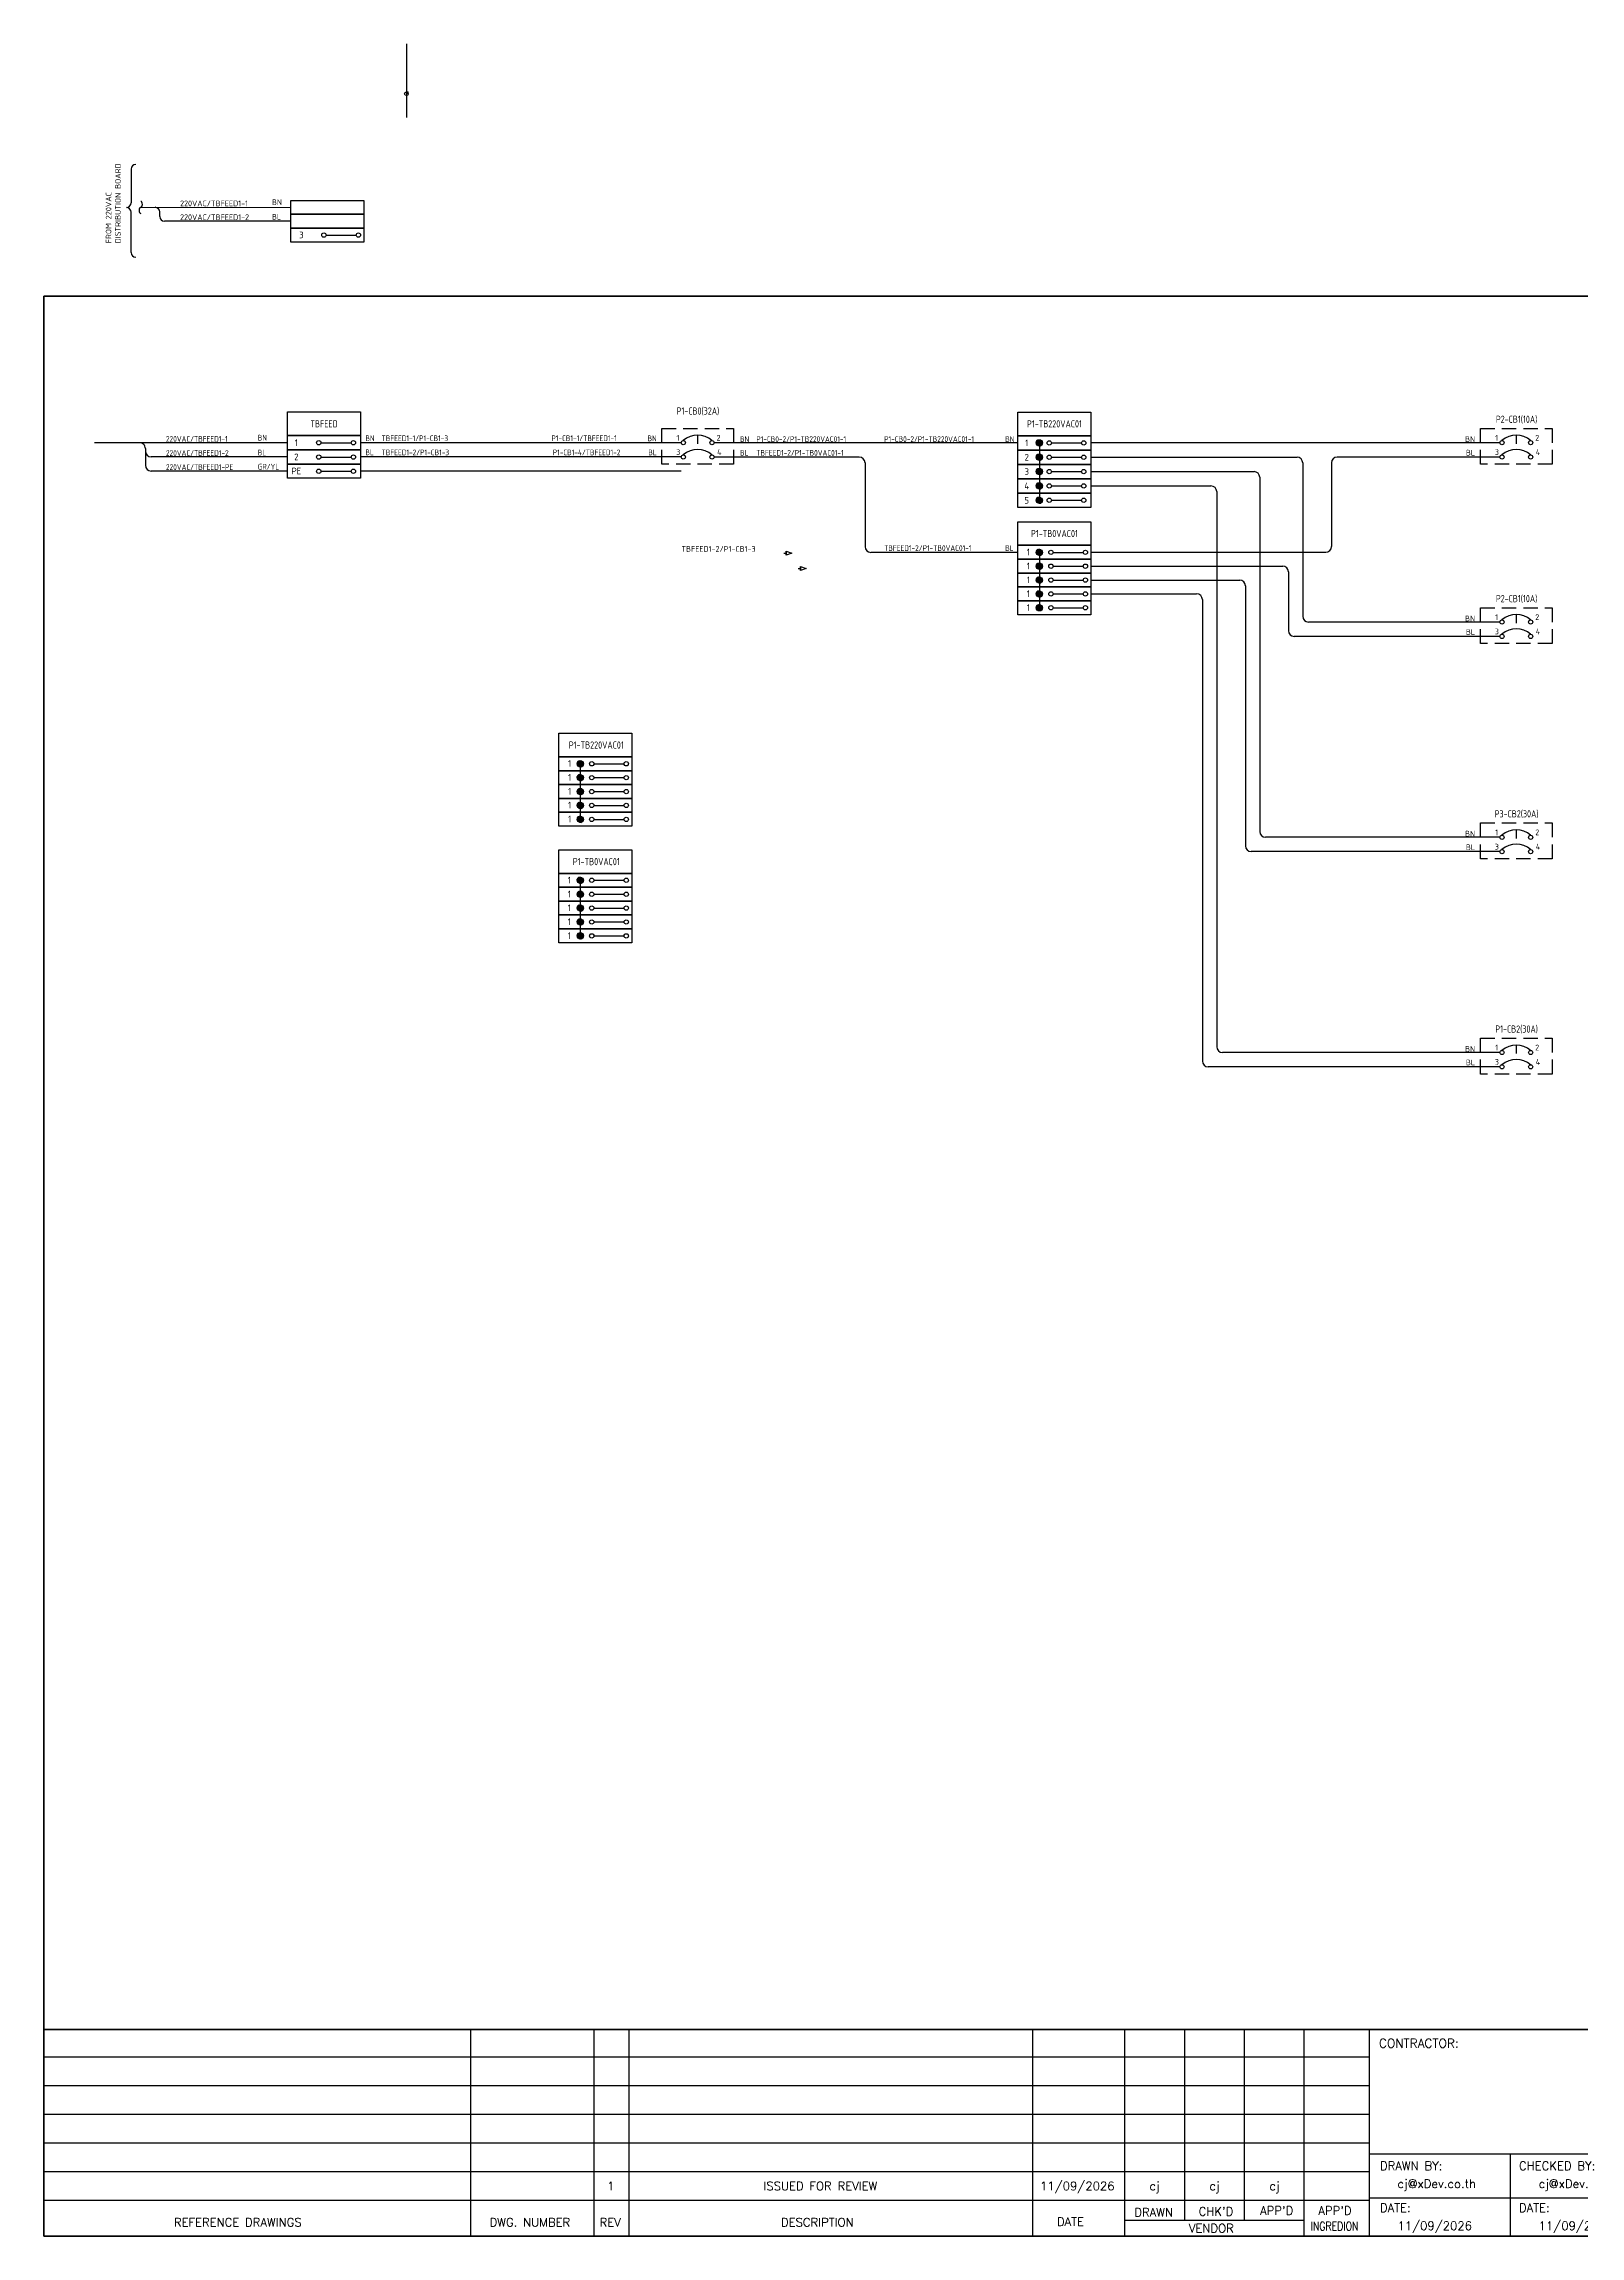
# Model space of a CAD drawing. Header units: millimetres. Extents: x 0 to 7875, y -75 to 3056.
# Drawn here: x 3968 to 6111, y 0 to 3056 of the extents above; entities that cross this region are included whole.
import ezdxf
from ezdxf.enums import TextEntityAlignment as Align

# ---------------------------------------------------------------- set-up
doc = ezdxf.new("R2010")
doc.units = ezdxf.units.MM
doc.linetypes.add('ACAD_ISO03W100', pattern=[30, 12, -18])
doc.linetypes.add('SDASH', pattern=[0.3, 0.2, -0.1])
for name, color, linetype in [('GT_1', 9, 'Continuous'), ('HELPPOINT', 7, 'Continuous'), ('MEMBER', 7, 'Continuous'), ('VECTORS', 7, 'Continuous')]:
    doc.layers.add(name, color=color, linetype=linetype)
doc.layers.add('power', color=7, linetype='Continuous', lineweight=25)
doc.styles.add('HTX11', font='O8111901')
doc.styles.add('ISO3098B', font='ISO3098B.shx')
doc.styles.add('ROMANS', font='romans.shx', dxfattribs={"width": 0.85, "height": 25})

# ---------------------------------------------------------------- blocks, each defined once
blk = doc.blocks.new('xFrame')
at = {"color": 4}
for p, q in [((3302.3, 56.1), (3302.3, 0)), ((3467.6, 56.1), (3467.6, 0))]:
    blk.add_line(p, q, dxfattribs=at)
at = {"color": 4, "ltscale": 0.5}
for p, q in [((3774.7, 56.1), (3774.7, 0)), ((3774.7, 56.1), (3774.7, 0)), ((3845.9, 56.1), (3845.9, 0)), ((3845.9, 56.1), (3845.9, 0))]:
    blk.add_line(p, q, dxfattribs=at)
at = {"layer": 'GT_1', "color": 4}
for p, q in [((595.4, 0), (595.4, 288.2)), ((767.3, 0), (767.3, 288.2)), ((816.4, 0), (816.4, 288.2)), ((1379.1, 0), (1379.1, 288.2)), ((1507.4, 0), (1507.4, 288.2)), ((1591, 21.8), (1591, 288.2)), ((1674.5, 21.8), (1674.5, 288.2)), ((1757.8, 0), (1757.8, 288.2)), ((1848.8, 0), (1848.8, 288.2)), ((2635.8, 0), (2635.8, 288.2)), ((3198.1, 0), (3198.1, 288.2)), ((3198.1, 0), (3198.1, 288.2)), ((3198.1, 0), (3198.1, 288.2)), ((1848.8, 249.3), (0, 249.3)), ((1848.8, 209.5), (0, 209.5)), ((1848.8, 169.6), (0, 169.6)), ((1848.8, 129.7), (0, 129.7)), ((2635.8, 114.3), (1848.8, 114.3)), ((2045.6, 0), (2045.6, 114.3)), ((1848.8, 89.7), (0, 89.7)), ((1848.7, 49.8), (0, 49.8)), ((2635.8, 52.9), (1848.8, 52.9)), ((3198.1, 56.1), (3893.3, 56.1)), ((1757.8, 21.8), (1507.4, 21.8))]:
    blk.add_line(p, q, dxfattribs=at)
at = {"layer": 'HELPPOINT', "color": 4, "lineweight": 35}
for p, q in [((0, 0), (0, 2704.2)), ((0, 2704.2), (3893.3, 2704.2)), ((0, 0), (0, 2704.2)), ((0, 2704.2), (3893.3, 2704.2)), ((3893.3, 2704.2), (3893.3, 0)), ((3893.3, 2704.2), (3893.3, 0)), ((3893.3, 0), (0, 0)), ((3893.3, 0), (0, 0))]:
    blk.add_line(p, q, dxfattribs=at)
at = {"layer": 'HELPPOINT', "color": 4}
for p, q in [((3198.1, 196.6), (3893.3, 196.6)), ((3198.1, 196.6), (3893.3, 196.6)), ((3198.1, 56.1), (3893.3, 56.1))]:
    blk.add_line(p, q, dxfattribs=at)
at = {"layer": 'MEMBER', "color": 4, "lineweight": 35}
blk.add_line((0, 288.2), (3893.3, 288.2), dxfattribs=at)
blk.add_line((0, 288.2), (3893.3, 288.2), dxfattribs=at)
at = {"layer": 'MEMBER', "color": 4}
for p, q in [((3198.1, 196.6), (3893.3, 196.6)), ((3198.1, 196.6), (3893.3, 196.6)), ((3198.1, 56.1), (3893.3, 56.1)), ((3198.1, 56.1), (3893.3, 56.1))]:
    blk.add_line(p, q, dxfattribs=at)
at = {"color": 4, "ltscale": 100, "style": 'HTX11'}
for s, p in [('SPRINT PROJECT', (3555.9, 232.2)), ('SPRINT PROJECT PLC', (3543.7, 146)), ('WIRING DIAGRAM', (3543.7, 113.1))]:
    blk.add_text(s, height=14.693, dxfattribs=at).set_placement(p, align=Align.MIDDLE_CENTER)
at = {"style": 'HTX11'}
for tag, p in [('A', (3517.8, 79.8)), ('B', (3811.6, 14.9))]:
    blk.add_attdef(tag, text='', height=14.8, dxfattribs=at).set_placement(p, align=Align.MIDDLE_CENTER)
at = {"layer": 'GT_1', "color": 4, "style": 'HTX11'}
for s, p in [('CLIENT:', (2645.3, 263.5)), ('PROJECT:', (3208, 266.8)), ('DRAWING:', (3208, 174.4))]:
    blk.add_text(s, height=14.25, dxfattribs=at).set_placement(p)
at = {"layer": 'MEMBER', "color": 4, "ltscale": 0.8, "style": 'ROMANS'}
for s, height, p in [('CONTRACTOR:', 12.35, (1861.9, 262.7)), ('DRAWN BY:', 11.88, (1863.4, 92.1)), ('CHECKED BY:', 11.875, (2057.3, 92.1)), ('cj@xDev.co.th', 11.875, (1887.8, 67.2)), ('cj@xDev.co.th', 11.875, (2084.6, 67.2)), ('DRAWN', 11.88, (1520.8, 27.3)), ("CHK'D", 11.88, (1610.6, 28.5)), ("APP'D", 11.88, (1696.2, 29.7)), ("APP'D", 11.88, (1777.4, 29.7)), ('DATE:', 11.88, (1863.4, 33.6)), ('DATE:', 11.88, (2057.3, 33.6)), ('SCALE:', 11.88, (3204, 37.1)), ('PROJECT NO.', 11.875, (3319.2, 37.1)), ('DRAWING NO:', 11.875, (3482.9, 37.1)), ('SHEET.', 12, (3782.7, 37.1)), ('REV.', 12, (3852.6, 37.1)), ('REFERENCE DRAWINGS', 11.875, (181.4, 13.4)), ('DWG. NUMBER', 11.875, (621.6, 13.4)), ('REV', 11.88, (775.1, 13.4)), ('DESCRIPTION', 11.875, (1028, 13.4)), ('DATE', 11.88, (1412.8, 14.2)), ('VENDOR', 11.88, (1596.9, 5.1)), ('11/09/2026', 11.88, (1887.8, 8.5)), ('11/09/2026', 11.88, (2084.6, 8.5)), ('NONE', 14.23, (3220, 7.3)), ('xxxxx', 14.23, (3320.4, 7.3))]:
    blk.add_text(s, height=height, dxfattribs=at).set_placement(p)
at = {"layer": 'MEMBER', "color": 4, "ltscale": 0.8, "style": 'ROMANS', "width": 0.8}
for s, height, p in [("INGREDION APP'D.:", 11.875, (2443.3, 92.1)), ('INGREDION', 11.88, (1766.6, 8)), ('xxx:xxx:', 14.23, (3486.6, 7.3))]:
    blk.add_text(s, height=height, dxfattribs=at).set_placement(p)
at = {"layer": 'MEMBER', "color": 4, "ltscale": 0.8, "style": 'ROMANS'}
for s, height, p in [('1', 11.9, (790.9, 69.9)), ('ISSUED FOR REVIEW', 11.875, (1083, 69.9)), ('11/09/2026', 11.88, (1441.2, 69.9)), ('cj', 11.88, (1549.1, 69.9)), ('cj', 11.88, (1632.6, 69.9)), ('cj', 11.88, (1716.2, 69.9))]:
    blk.add_text(s, height=height, dxfattribs=at).set_placement(p, align=Align.MIDDLE_CENTER)
blk.add_text('3', height=14.2, dxfattribs=at).set_placement((3871.2, 7.3), align=Align.CENTER)
blk = doc.blocks.new('xCB-2P')
for centre in [(5625, 2510), (5625, 2490)]:
    blk.add_arc(centre, 30.4, 48.8752, 131.1248)
at = {"layer": 'power', "linetype": 'ACAD_ISO03W100'}
blk.add_line((5625, 2540.4), (5625, 2520.4), dxfattribs=at)
at = {"layer": 'power', "color": 2, "linetype": 'SDASH', "ltscale": 100}
blk.add_lwpolyline([(5675, 2550), (5675, 2500), (5575, 2500), (5575, 2550)], close=True, dxfattribs=at)
at = {"layer": 'power'}
for centre in [(5605, 2530), (5605, 2510), (5645, 2530), (5645, 2510)]:
    blk.add_circle(centre, 2.91, dxfattribs=at)
at = {"layer": 'power', "color": 0, "style": 'ISO3098B'}
for s, p in [('1', (5595.5, 2536.8)), ('2', (5651.4, 2536.9)), ('3', (5595, 2516.9)), ('4', (5652.1, 2516.9))]:
    blk.add_text(s, height=8, dxfattribs=at).set_placement(p, align=Align.MIDDLE_LEFT)

msp = doc.modelspace()

# ---------------------------------------------------------------- hatches: boundary and pattern name
at = {"linetype": 'Continuous'}
h = msp.add_hatch(dxfattribs=at)
h.set_pattern_fill('ANSI31', color=256, scale=0.65249, style=0)
h.set_pattern_definition([(45, (-140725.12198, -21631.98276), (-0.057672546576, 0.057672546576), [])])
h.paths.add_polyline_path([(5361.1, 2347.2, 1), (5352.3, 2347.2, 1)])
h = msp.add_hatch(dxfattribs=at)
h.set_pattern_fill('ANSI31', color=256, scale=0.65249, style=0)
h.set_pattern_definition([(45, (-140725.12198, -21651.32257), (-0.057672546576, 0.057672546576), [])])
h.paths.add_polyline_path([(5361.1, 2327.9, 1), (5352.3, 2327.9, 1)])
h = msp.add_hatch(dxfattribs=at)
h.set_pattern_fill('ANSI31', color=256, scale=0.65249, style=0)
h.set_pattern_definition([(45, (-140725.12198, -21670.66239), (-0.057672546576, 0.057672546576), [])])
h.paths.add_polyline_path([(5361.1, 2308.6, 1), (5352.3, 2308.6, 1)])
h = msp.add_hatch(dxfattribs=at)
h.set_pattern_fill('ANSI31', color=256, scale=0.65249, style=0)
h.set_pattern_definition([(45, (-140725.12198, -21690.0022), (-0.057672546576, 0.057672546576), [])])
h.paths.add_polyline_path([(5361.1, 2289.2, 1), (5352.3, 2289.2, 1)])
h = msp.add_hatch(dxfattribs=at)
h.set_pattern_fill('ANSI31', color=256, scale=0.65249, style=0)
h.set_pattern_definition([(45, (-140725.12198, -21709.34202), (-0.057672546576, 0.057672546576), [])])
h.paths.add_polyline_path([(5361.1, 2269.9, 1), (5352.3, 2269.9, 1)])
h = msp.add_hatch(dxfattribs=at)
h.set_pattern_fill('ANSI31', color=256, scale=0.65249, style=0)
h.set_pattern_definition([(45, (-141365.416105, -22089.25202), (-0.057672546576, 0.057672546576), [])])
h.paths.add_polyline_path([(4720.8, 1890, 1), (4712, 1890, 1)])
h = msp.add_hatch(dxfattribs=at)
h.set_pattern_fill('ANSI31', color=256, scale=0.65249, style=0)
h.set_pattern_definition([(45, (-141365.416105, -22108.591835), (-0.057672546576, 0.057672546576), [])])
h.paths.add_polyline_path([(4720.8, 1870.6, 1), (4712, 1870.6, 1)])
h = msp.add_hatch(dxfattribs=at)
h.set_pattern_fill('ANSI31', color=256, scale=0.65249, style=0)
h.set_pattern_definition([(45, (-141365.416105, -22127.93165), (-0.057672546576, 0.057672546576), [])])
h.paths.add_polyline_path([(4720.8, 1851.3, 1), (4712, 1851.3, 1)])
h = msp.add_hatch(dxfattribs=at)
h.set_pattern_fill('ANSI31', color=256, scale=0.65249, style=0)
h.set_pattern_definition([(45, (-141365.416105, -22147.271465), (-0.057672546576, 0.057672546576), [])])
h.paths.add_polyline_path([(4720.8, 1832, 1), (4712, 1832, 1)])
h = msp.add_hatch(dxfattribs=at)
h.set_pattern_fill('ANSI31', color=256, scale=0.65249, style=0)
h.set_pattern_definition([(45, (-141365.416105, -22166.61128), (-0.057672546576, 0.057672546576), [])])
h.paths.add_polyline_path([(4720.8, 1812.6, 1), (4712, 1812.6, 1)])
at = {"layer": 'power', "linetype": 'Continuous'}
h = msp.add_hatch(dxfattribs=at)
h.set_pattern_fill('ANSI31', color=1, scale=0.65249, style=0)
h.set_pattern_definition([(45, (-140725.12198, -21479.445234), (-0.057672546576, 0.057672546576), [])])
h.paths.add_polyline_path([(5361.1, 2499.8, 1), (5352.3, 2499.8, 1)])
h = msp.add_hatch(dxfattribs=at)
h.set_pattern_fill('ANSI31', color=1, scale=0.65249, style=0)
h.set_pattern_definition([(45, (-140725.12198, -21499.445234), (-0.057672546576, 0.057672546576), [])])
h.paths.add_polyline_path([(5361.1, 2479.8, 1), (5352.3, 2479.8, 1)])
h = msp.add_hatch(dxfattribs=at)
h.set_pattern_fill('ANSI31', color=1, scale=0.65249, style=0)
h.set_pattern_definition([(45, (-140725.12198, -21519.445234), (-0.057672546576, 0.057672546576), [])])
h.paths.add_polyline_path([(5361.1, 2459.8, 1), (5352.3, 2459.8, 1)])
h = msp.add_hatch(dxfattribs=at)
h.set_pattern_fill('ANSI31', color=1, scale=0.65249, style=0)
h.set_pattern_definition([(45, (-140725.12198, -21539.445234), (-0.057672546576, 0.057672546576), [])])
h.paths.add_polyline_path([(5361.1, 2439.8, 1), (5352.3, 2439.8, 1)])
h = msp.add_hatch(dxfattribs=at)
h.set_pattern_fill('ANSI31', color=1, scale=0.65249, style=0)
h.set_pattern_definition([(45, (-140725.12198, -21559.445234), (-0.057672546576, 0.057672546576), [])])
h.paths.add_polyline_path([(5361.1, 2419.8, 1), (5352.3, 2419.8, 1)])
h = msp.add_hatch(dxfattribs=at)
h.set_pattern_fill('ANSI31', color=1, scale=0.65249, style=0)
h.set_pattern_definition([(45, (-141365.416105, -21926.81771), (-0.057672546576, 0.057672546576), [])])
h.paths.add_polyline_path([(4720.8, 2052.4, 1), (4712, 2052.4, 1)])
h = msp.add_hatch(dxfattribs=at)
h.set_pattern_fill('ANSI31', color=1, scale=0.65249, style=0)
h.set_pattern_definition([(45, (-141365.416105, -21946.15753), (-0.057672546576, 0.057672546576), [])])
h.paths.add_polyline_path([(4720.8, 2033.1, 1), (4712, 2033.1, 1)])
h = msp.add_hatch(dxfattribs=at)
h.set_pattern_fill('ANSI31', color=1, scale=0.65249, style=0)
h.set_pattern_definition([(45, (-141365.416105, -21965.49734), (-0.057672546576, 0.057672546576), [])])
h.paths.add_polyline_path([(4720.8, 2013.7, 1), (4712, 2013.7, 1)])
h = msp.add_hatch(dxfattribs=at)
h.set_pattern_fill('ANSI31', color=1, scale=0.65249, style=0)
h.set_pattern_definition([(45, (-141365.416105, -21984.83716), (-0.057672546576, 0.057672546576), [])])
h.paths.add_polyline_path([(4720.8, 1994.4, 1), (4712, 1994.4, 1)])
h = msp.add_hatch(dxfattribs=at)
h.set_pattern_fill('ANSI31', color=1, scale=0.65249, style=0)
h.set_pattern_definition([(45, (-141365.416105, -22004.17697), (-0.057672546576, 0.057672546576), [])])
h.paths.add_polyline_path([(4720.8, 1975, 1), (4712, 1975, 1)])

# ---------------------------------------------------------------- linework, layer by layer
for p, q in [((4474, 3056), (4474, 2953.5)), ((4474, 2988.9), (4476.5, 2988.9)), ((4474, 2986.4), (4476.5, 2988.9)), ((4476.5, 2986.4), (4476.5, 2988.9)), ((4089.9, 2881.5), (4089.9, 2834.4)), ((4089.9, 2765), (4089.9, 2821.4)), ((4110, 2492), (4110, 2468.5)), ((4857.2, 2480.2), (4410, 2480.2)), ((5105.5, 2480), (4903, 2480)), ((5998.9, 2480), (5772, 2480)), ((5113.5, 2472), (5113.5, 2355.1)), ((5764, 2472), (5764, 2355.3)), ((5326.8, 2347.1), (5121.5, 2347.1)), ((5356.7, 2347.2), (5356.7, 2265.5)), ((5428.6, 2347.3), (5756, 2347.3)), ((5428.6, 2328), (5696, 2328)), ((5428.6, 2308.6), (5636, 2308.6)), ((5644, 2300.6), (5644, 1938)), ((5704, 2320), (5704, 2238)), ((5428.6, 2289.3), (5576, 2289.3)), ((5584, 2281.3), (5584, 1638)), ((5998.9, 2230), (5712, 2230)), ((5998.9, 1930), (5652, 1930)), ((4716.4, 1890), (4716.4, 1808.2)), ((5998.9, 1630), (5592, 1630))]:
    msp.add_line(p, q)
at = {"color": 1}
for p, q in [((4308.2, 2500), (4039, 2500)), ((4857.2, 2500), (4410, 2500)), ((5326.8, 2499.8), (4903, 2499.8)), ((5356.7, 2501.6), (5356.7, 2419.8)), ((5998.9, 2500), (5428.6, 2500)), ((5428.6, 2479.8), (5716, 2479.8)), ((5428.6, 2459.8), (5656, 2459.8)), ((5664, 2451.8), (5664, 1958)), ((5724, 2471.8), (5724, 2258)), ((5428.6, 2439.8), (5596, 2439.8)), ((5604, 2431.8), (5604, 1658)), ((5998.9, 2250), (5732, 2250)), ((4716.4, 2052.4), (4716.4, 1970.6)), ((5998.9, 1950), (5672, 1950)), ((5998.9, 1650), (5612, 1650))]:
    msp.add_line(p, q, dxfattribs=at)
at = {"color": 3}
msp.add_line((4857.2, 2460.5), (4410, 2460.5), dxfattribs=at)
at = {"color": 1}
for points in [[(4312.9, 2837.8), (4414.7, 2837.8), (4414.7, 2818.5), (4312.9, 2818.5)], [(4308.2, 2542.9), (4410, 2542.9), (4410, 2510), (4308.2, 2510)], [(5326.8, 2542.7), (5428.6, 2542.7), (5428.6, 2509.8), (5326.8, 2509.8)], [(4308.2, 2510), (4410, 2510), (4410, 2490), (4308.2, 2490)], [(5326.8, 2509.8), (5428.6, 2509.8), (5428.6, 2489.8), (5326.8, 2489.8)], [(5326.8, 2489.8), (5428.6, 2489.8), (5428.6, 2469.8), (5326.8, 2469.8)], [(5326.8, 2469.8), (5428.6, 2469.8), (5428.6, 2449.8), (5326.8, 2449.8)], [(5326.8, 2449.8), (5428.6, 2449.8), (5428.6, 2429.8), (5326.8, 2429.8)], [(5326.8, 2429.8), (5428.6, 2429.8), (5428.6, 2409.8), (5326.8, 2409.8)], [(4686.5, 2095), (4788.3, 2095), (4788.3, 2062.1), (4686.5, 2062.1)], [(4686.5, 2062.1), (4788.3, 2062.1), (4788.3, 2042.8), (4686.5, 2042.8)], [(4686.5, 2042.8), (4788.3, 2042.8), (4788.3, 2023.5), (4686.5, 2023.5)], [(4686.5, 2023.5), (4788.3, 2023.5), (4788.3, 2004.1), (4686.5, 2004.1)], [(4686.5, 2004.1), (4788.3, 2004.1), (4788.3, 1984.8), (4686.5, 1984.8)], [(4686.5, 1984.8), (4788.3, 1984.8), (4788.3, 1965.4), (4686.5, 1965.4)]]:
    msp.add_lwpolyline(points, close=True, dxfattribs=at)
at = {"color": 0}
for points in [[(4312.9, 2818.5), (4414.7, 2818.5), (4414.7, 2799.2), (4312.9, 2799.2)], [(5326.8, 2357), (5428.6, 2357), (5428.6, 2337.6), (5326.8, 2337.6)], [(5326.8, 2337.6), (5428.6, 2337.6), (5428.6, 2318.3), (5326.8, 2318.3)], [(5326.8, 2318.3), (5428.6, 2318.3), (5428.6, 2298.9), (5326.8, 2298.9)], [(5326.8, 2298.9), (5428.6, 2298.9), (5428.6, 2279.6), (5326.8, 2279.6)], [(5326.8, 2279.6), (5428.6, 2279.6), (5428.6, 2260.3), (5326.8, 2260.3)], [(4686.5, 1899.7), (4788.3, 1899.7), (4788.3, 1880.4), (4686.5, 1880.4)], [(4686.5, 1880.4), (4788.3, 1880.4), (4788.3, 1861), (4686.5, 1861)], [(4686.5, 1861), (4788.3, 1861), (4788.3, 1841.7), (4686.5, 1841.7)], [(4686.5, 1841.7), (4788.3, 1841.7), (4788.3, 1822.3), (4686.5, 1822.3)], [(4686.5, 1822.3), (4788.3, 1822.3), (4788.3, 1803), (4686.5, 1803)]]:
    msp.add_lwpolyline(points, close=True, dxfattribs=at)
at = {"color": 3}
for points in [[(4312.9, 2799.2), (4414.7, 2799.2), (4414.7, 2779.8), (4312.9, 2779.8)], [(4308.2, 2470.3), (4410, 2470.3), (4410, 2450.7), (4308.2, 2450.7)]]:
    msp.add_lwpolyline(points, close=True, dxfattribs=at)
for points in [[(4308.2, 2490), (4410, 2490), (4410, 2470.3), (4308.2, 2470.3)], [(5326.8, 2389.8), (5428.6, 2389.8), (5428.6, 2357), (5326.8, 2357)], [(4686.5, 1932.6), (4788.3, 1932.6), (4788.3, 1899.7), (4686.5, 1899.7)]]:
    msp.add_lwpolyline(points, close=True)
msp.add_circle((4474, 2986.4), 2.5)
at = {"linetype": 'Continuous'}
for centre in [(5356.7, 2347.2), (5356.7, 2327.9), (5356.7, 2308.6), (5356.7, 2289.2), (5356.7, 2269.9), (4716.4, 1890), (4716.4, 1870.6), (4716.4, 1851.3), (4716.4, 1832), (4716.4, 1812.6)]:
    msp.add_circle(centre, 4.41, dxfattribs=at)
for centre, radius, start, end in [((4096.4, 2881.5), 6.52, 90, 180), ((4083.4, 2834.4), 6.52, 270, 0), ((4083.4, 2821.4), 6.52, 0, 90), ((4096.4, 2765), 6.52, 180, 270), ((4102, 2492), 8, 0, 90.0438), ((4118, 2488.2), 8, 180, 270), ((5105.5, 2472), 8, 0, 90), ((5772, 2472), 8, 90, 180), ((5121.5, 2355.1), 8, 180, 270), ((5756, 2355.3), 8, 270, 0), ((5696, 2320), 8, 0, 90), ((5636, 2300.6), 8, 0, 90), ((5576, 2281.3), 8, 0, 90), ((5712, 2238), 8, 180, 270), ((5652, 1938), 8, 180, 270), ((5592, 1638), 8, 180, 270)]:
    msp.add_arc(centre, radius, start, end)
at = {"color": 1}
for centre, start, end in [((5716, 2471.8), 0, 90), ((5656, 2451.8), 0, 90), ((5596, 2431.8), 0, 90), ((5732, 2258), 180, 270), ((5672, 1958), 180, 270), ((5612, 1658), 180, 270)]:
    msp.add_arc(centre, 8, start, end, dxfattribs=at)
at = {"color": 3}
msp.add_arc((4118, 2468.5), 8, 180, 270, dxfattribs=at)
at = {"layer": 'power', "color": 1, "linetype": 'Continuous'}
msp.add_line((4103.5, 2828), (4312.9, 2828.2), dxfattribs=at)
at = {"layer": 'power', "color": 0, "linetype": 'Continuous'}
msp.add_line((4130, 2815.3), (4130, 2821.7), dxfattribs=at)
at = {"layer": 'power', "color": 0}
for p, q in [((4312.9, 2808.8), (4136.4, 2808.8)), ((4308.2, 2480.2), (4118, 2480.2)), ((4354.8, 2480), (4397, 2480)), ((5375.7, 2347.2), (5417.9, 2347.2)), ((5375.7, 2327.9), (5417.9, 2327.9)), ((5375.7, 2308.6), (5417.9, 2308.6)), ((5375.7, 2289.2), (5417.9, 2289.2)), ((5375.7, 2269.9), (5417.9, 2269.9)), ((4735.4, 2052.4), (4777.6, 2052.4)), ((4735.4, 2033.1), (4777.6, 2033.1)), ((4735.4, 2013.7), (4777.6, 2013.7)), ((4735.4, 1994.4), (4777.6, 1994.4)), ((4735.4, 1975), (4777.6, 1975)), ((4735.4, 1890), (4777.6, 1890)), ((4735.4, 1870.6), (4777.6, 1870.6)), ((4735.4, 1851.3), (4777.6, 1851.3)), ((4735.4, 1831.9), (4777.6, 1831.9)), ((4735.4, 1812.6), (4777.6, 1812.6))]:
    msp.add_line(p, q, dxfattribs=at)
at = {"layer": 'power', "color": 3}
for p, q in [((4361.8, 2789.4), (4404, 2789.4)), ((4308.2, 2460.5), (4118, 2460.5)), ((4354.8, 2460.3), (4397, 2460.3))]:
    msp.add_line(p, q, dxfattribs=at)
at = {"layer": 'power', "color": 1}
for p, q in [((4354.8, 2500), (4397, 2500)), ((5373.4, 2499.8), (5415.6, 2499.8)), ((5373.4, 2479.8), (5415.6, 2479.8)), ((5373.4, 2459.8), (5415.6, 2459.8)), ((5373.4, 2439.8), (5415.6, 2439.8)), ((5373.4, 2419.8), (5415.6, 2419.8))]:
    msp.add_line(p, q, dxfattribs=at)
at = {"layer": 'power', "color": 3}
for centre in [(4358.8, 2789.4), (4407, 2789.4), (4351.8, 2460.3), (4400, 2460.3)]:
    msp.add_circle(centre, 3.02, dxfattribs=at)
at = {"layer": 'power', "color": 1}
for centre in [(4351.8, 2500), (4400, 2500), (5370.4, 2499.8), (5370.4, 2479.8), (5418.6, 2499.8), (5418.6, 2479.8), (5370.4, 2459.8), (5418.6, 2459.8), (5370.4, 2439.8), (5370.4, 2419.8), (5418.6, 2439.8), (5418.6, 2419.8)]:
    msp.add_circle(centre, 3.02, dxfattribs=at)
at = {"layer": 'power', "color": 0}
for centre in [(4351.8, 2480), (4400, 2480), (5372.7, 2347.2), (5372.7, 2327.9), (5420.9, 2347.2), (5420.9, 2327.9), (5372.7, 2308.6), (5372.7, 2289.2), (5420.9, 2308.6), (5420.9, 2289.2), (5372.7, 2269.9), (5420.9, 2269.9), (4732.4, 2052.4), (4780.6, 2052.4), (4732.4, 2033.1), (4780.6, 2033.1), (4732.4, 2013.7), (4732.4, 1994.4), (4780.6, 2013.7), (4780.6, 1994.4), (4732.4, 1975), (4780.6, 1975), (4732.4, 1890), (4732.4, 1870.6), (4780.6, 1890), (4780.6, 1870.6), (4732.4, 1851.3), (4732.4, 1831.9), (4780.6, 1851.3), (4780.6, 1831.9), (4732.4, 1812.6), (4780.6, 1812.6)]:
    msp.add_circle(centre, 3.02, dxfattribs=at)
at = {"layer": 'power', "color": 1, "linetype": 'Continuous'}
for centre in [(5356.7, 2499.8), (5356.7, 2479.8), (5356.7, 2459.8), (5356.7, 2439.8), (5356.7, 2419.8), (4716.4, 2052.4), (4716.4, 2033.1), (4716.4, 2013.7), (4716.4, 1994.4), (4716.4, 1975)]:
    msp.add_circle(centre, 4.41, dxfattribs=at)
at = {"layer": 'power', "color": 0, "linetype": 'Continuous'}
msp.add_arc((4123.6, 2821.7), 6.45, 0, 90, dxfattribs=at)
at = {"layer": 'power', "color": 0}
msp.add_arc((4136.4, 2815.3), 6.45, 180, 270, dxfattribs=at)
at = {"layer": 'power', "color": 1, "linetype": 'Continuous'}
for centre, major_axis in [((4103.5, 2823.8), (0, -4.24)), ((4103.5, 2832.2), (0, 4.24))]:
    msp.add_ellipse(centre, major_axis=major_axis, ratio=0.550167, start_param=3.141593, end_param=6.283185, dxfattribs=at)
at = {"layer": 'VECTORS', "color": 1, "true_color": 0xff0000}
for p, q in [((5000.1, 2346), (5003.6, 2346)), ((5003.6, 2348.8), (5011.4, 2346)), ((5003.6, 2343.2), (5003.6, 2348.8)), ((5003.6, 2348.8), (5011.4, 2346)), ((5003.6, 2348.8), (5003.6, 2343.2)), ((5011.4, 2346), (5003.6, 2343.2)), ((5011.4, 2346), (5003.6, 2343.2)), ((5020.2, 2324.5), (5023.7, 2324.5)), ((5023.7, 2327.3), (5031.5, 2324.5)), ((5023.7, 2321.7), (5023.7, 2327.3)), ((5023.7, 2327.3), (5031.5, 2324.5)), ((5023.7, 2327.3), (5023.7, 2321.7)), ((5031.5, 2324.5), (5023.7, 2321.7)), ((5031.5, 2324.5), (5023.7, 2321.7))]:
    msp.add_line(p, q, dxfattribs=at)

# ---------------------------------------------------------------- block references
msp.add_blockref('xFrame', (3968.3, 0)).add_auto_attribs({'B': 'CHASSIS C1 SLOT 5', 'A': 'A'})
for p in [(-744.9, -30), (396.8, -30), (396.8, -280), (396.8, -580), (396.8, -880)]:
    msp.add_blockref('xCB-2P', p)

# ---------------------------------------------------------------- texts
at = {"color": 3, "style": 'ISO3098B'}
for s, p in [('DISTRIBUTION BOARD', (4075.6, 2777.9)), ('FROM 220VAC', (4062.5, 2777.9))]:
    msp.add_text(s, height=7.83, rotation=90, dxfattribs=at).set_placement(p)
at = {"style": 'ISO3098B', "width": 0.8}
for p in [(5377.7, 2373.4), (4738.8, 1916.1)]:
    msp.add_text('P1-TB0VAC01', height=10, dxfattribs=at).set_placement(p, align=Align.MIDDLE_CENTER)
at = {"layer": 'power', "color": 0, "style": 'ISO3098B'}
for s, p in [('220VAC/TBFEED1-1', (4158.3, 2829.6)), ('220VAC/TBFEED1-2', (4158.3, 2810.3)), ('TBFEED1-2/P1-CB1-3', (4857.5, 2347.9))]:
    msp.add_text(s, height=8, dxfattribs=at).set_placement(p)
for s, p in [('BN', (4286.4, 2835.3)), ('BL', (4286.4, 2814.9))]:
    msp.add_text(s, height=8, dxfattribs=at).set_placement(p, align=Align.MIDDLE_LEFT)
for s, p in [('3', (4327.5, 2789.7)), ('2', (4320.5, 2480.3)), ('1', (4320.5, 2500)), ('2', (5339.1, 2479.8)), ('1', (5339.1, 2499.8)), ('3', (5339.1, 2459.8)), ('4', (5339.1, 2439.8)), ('5', (5339.1, 2419.8)), ('1', (5341.4, 2347.6)), ('1', (5341.4, 2328.2)), ('1', (5341.4, 2308.9)), ('1', (5341.4, 2289.5)), ('1', (5341.4, 2270.2)), ('1', (4701.5, 2052.8)), ('1', (4701.5, 2033.5)), ('1', (4701.5, 2014.1)), ('1', (4701.5, 1994.8)), ('1', (4701.5, 1975.5)), ('1', (4701.1, 1890.3)), ('1', (4701.1, 1870.9)), ('1', (4701.1, 1851.6)), ('1', (4701.1, 1832.3)), ('1', (4701.1, 1812.9))]:
    msp.add_text(s, height=9.3, dxfattribs=at).set_placement(p, align=Align.MIDDLE_CENTER)
at = {"layer": 'power', "style": 'ISO3098B', "width": 0.8}
for s, p in [('P1-CB0(32A)', (4880.5, 2544.2)), ('P2-CB1(10A)', (6022.2, 2532.7)), ('TBFEED', (4359.1, 2526.4)), ('P1-TB220VAC01', (5377.7, 2526.3)), ('P2-CB1(10A)', (6022.2, 2282.7)), ('P1-TB220VAC01', (4738.8, 2078.6)), ('P3-CB2(30A)', (6022.2, 1982.7)), ('P1-CB2(30A)', (6022.2, 1682.7))]:
    msp.add_text(s, height=10, dxfattribs=at).set_placement(p, align=Align.MIDDLE_CENTER)
at = {"layer": 'power', "color": 0, "style": 'ISO3098B', "width": 0.8}
for s, p in [('220VAC/TBFEED1-1', (4138.6, 2501.3)), ('TBFEED1-1/P1-CB1-3', (4439.4, 2502.2)), ('P1-CB0-2/P1-TB220VAC01-1', (4961.9, 2501)), ('P1-CB0-2/P1-TB220VAC01-1', (5140.2, 2501)), ('220VAC/TBFEED1-2', (4138.6, 2481.6)), ('TBFEED1-2/P1-CB1-3', (4439.4, 2482.5)), ('TBFEED1-2/P1-TB0VAC01-1', (4961.9, 2481.9)), ('220VAC/TBFEED1-PE', (4138.6, 2462)), ('TBFEED1-2/P1-TB0VAC01-1', (5140.2, 2349.1))]:
    msp.add_text(s, height=8, dxfattribs=at).set_placement(p)
for s, p in [('BN', (4266.7, 2507)), ('BN', (4416.8, 2506.2)), ('BN', (4939.2, 2505)), ('BN', (5309, 2505)), ('BL', (4266.7, 2486.3)), ('BL', (4416.8, 2486.6)), ('BL', (4939.2, 2486)), ('GR/YL', (4266.7, 2466.6)), ('BL', (5309, 2353.1))]:
    msp.add_text(s, height=8, dxfattribs=at).set_placement(p, align=Align.MIDDLE_LEFT)
for s, p in [('P1-CB1-1/TBFEED1-1', (4767.4, 2502.3)), ('P1-CB1-4/TBFEED1-2', (4772.4, 2482.5))]:
    msp.add_text(s, height=8, dxfattribs=at).set_placement(p, align=Align.RIGHT)
for s, p in [('BN', (4822.9, 2506.1)), ('BL', (4822.9, 2486.5))]:
    msp.add_text(s, height=8, dxfattribs=at).set_placement(p, align=Align.MIDDLE_RIGHT)
at = {"layer": 'power', "color": 0, "style": 'ISO3098B'}
for s, p in [('BN', (5964.3, 2505)), ('BL', (5964.3, 2486.1)), ('BN', (5964.3, 2255)), ('BL', (5964.3, 2236.1)), ('BN', (5964.3, 1955)), ('BL', (5964.3, 1936.1)), ('BN', (5964.3, 1655)), ('BL', (5964.3, 1636.1))]:
    msp.add_text(s, height=8, dxfattribs=at).set_placement(p, align=Align.MIDDLE_RIGHT)
at = {"layer": 'power', "color": 3, "style": 'ISO3098B'}
msp.add_text('PE', height=9.3, dxfattribs=at).set_placement((4320.5, 2460.6), align=Align.MIDDLE_CENTER)

doc.saveas('drawing.dxf')
